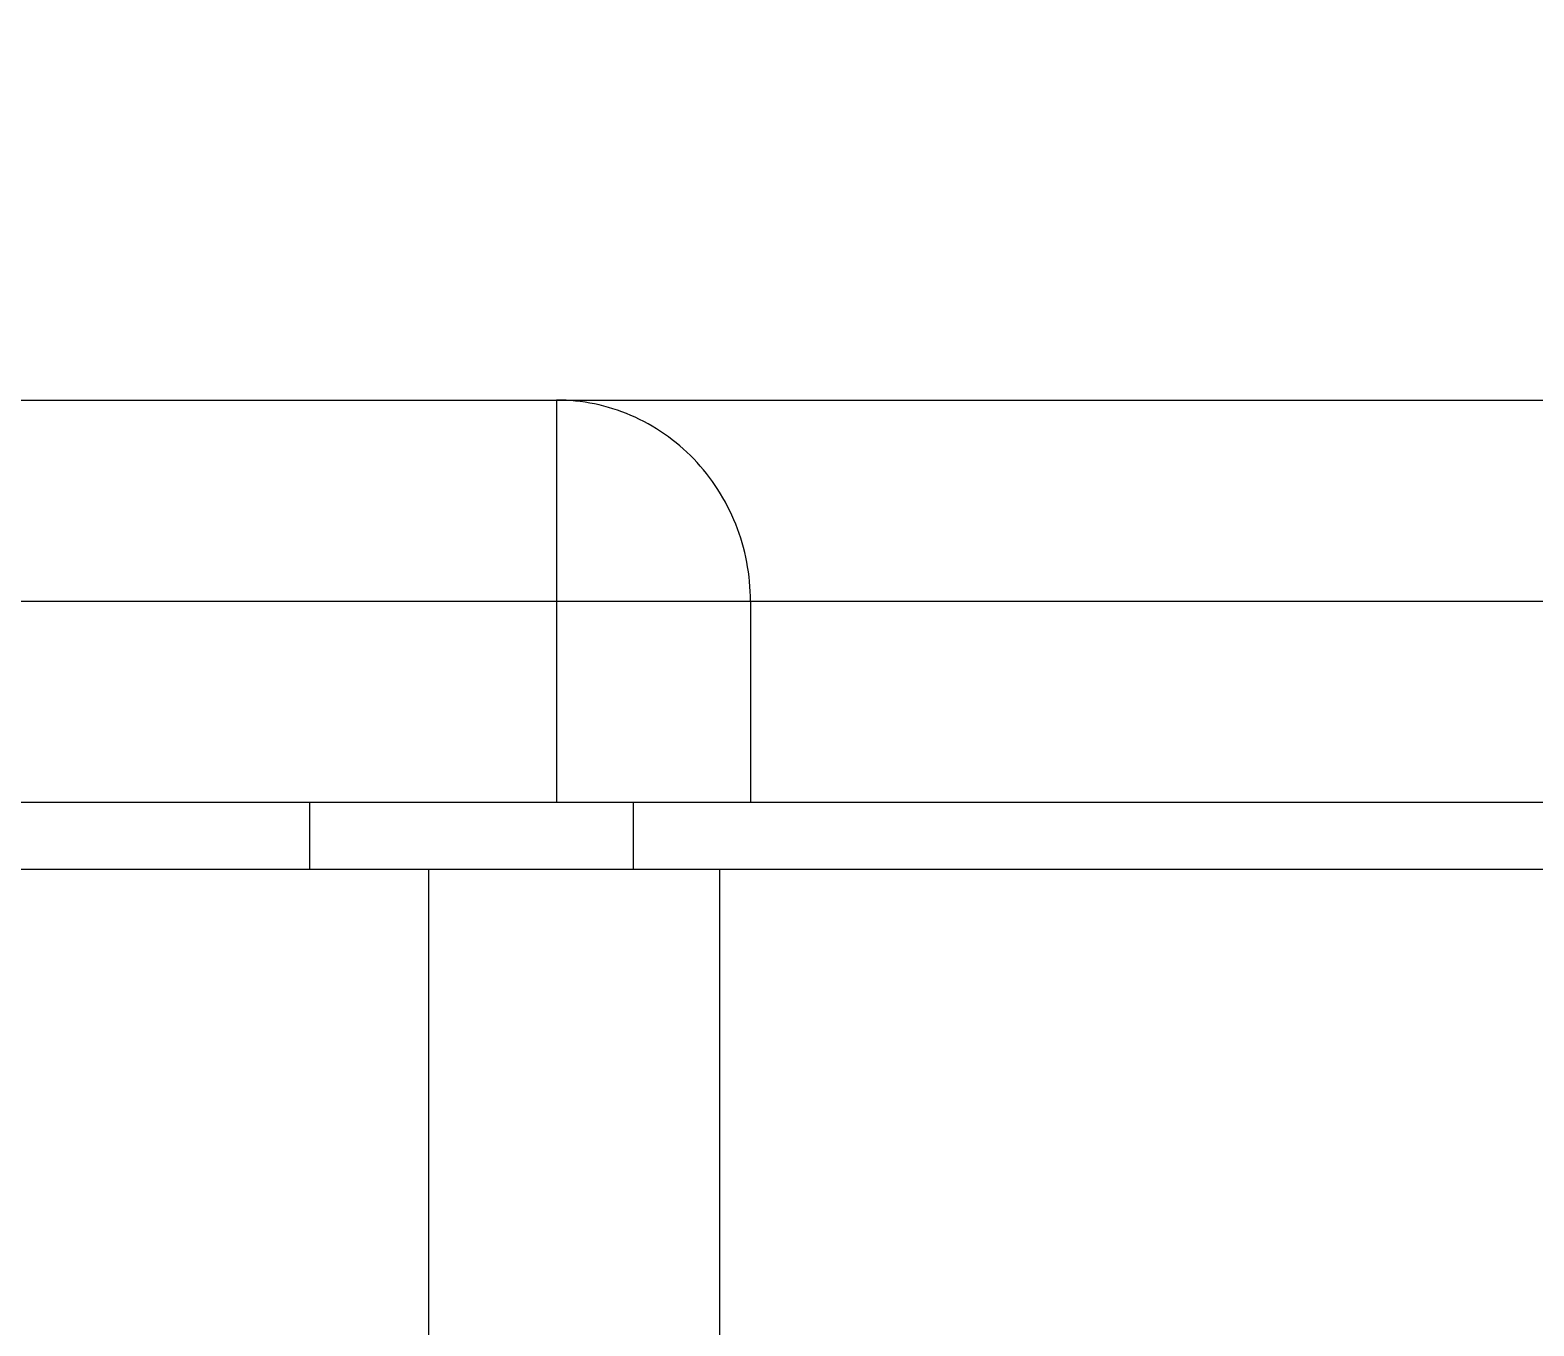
# Model space of a CAD drawing. Header units: millimetres. Extents: x 1177 to 4147, y 93 to 2194.
# Drawn here: x 2885.24 to 2907.68, y 1908.08 to 1927.41 of the extents above; entities that cross this region are included whole.
import ezdxf

# ---------------------------------------------------------------- set-up
doc = ezdxf.new("R2010")
doc.units = ezdxf.units.MM
doc.header["$LTSCALE"] = 0.1
doc.layers.get('0').update_dxf_attribs({"lineweight": 13})
doc.layers.get('Defpoints').update_dxf_attribs({"lineweight": 9})
doc.layers.add('标注', color=251, linetype='Continuous', lineweight=9)
doc.styles.get("Standard").update_dxf_attribs({"font": 'arial.ttf'})
doc.dimstyles.new('STANDARD 10', dxfattribs={"dimscale": 10, "dimtxt": 2.5, "dimasz": 1.5, "dimexe": 0.5, "dimexo": 0.5, "dimgap": 0.5, "dimtad": 1, "dimtoh": 1, "dimdec": 1, "dimzin": 9, "dimdsep": 46, "dimtxsty": 'Standard', "dimcen": 0, "dimclrd": 256, "dimclre": 256, "dimclrt": 256, "dimadec": 0, "dimazin": 0, "dimtp": 0.01, "dimtm": 0.01, "dimtfac": 1, "dimtdec": 1, "dimtofl": 0, "dimtmove": 0, "dimatfit": 3, "dimfxl": 1, "dimtolj": 1, "dimtzin": 4, "dimlwd": -1, "dimlwe": -1, "dimarcsym": 0})

# ---------------------------------------------------------------- blocks, each defined once
blk = doc.blocks.new('*D21')
at = {"layer": 'Defpoints', "color": 0, "transparency": 16777216}
for p in [(2924.81, 2011.728), (2404.81, 1918.895), (2924.81, 1915.895)]:
    blk.add_point(p, dxfattribs=at)
at = {"layer": '标注', "transparency": 16777216}
for p, q in [((2404.81, 1923.895), (2404.81, 2016.728)), ((2924.81, 1920.895), (2924.81, 2016.728)), ((2419.81, 2011.728), (2909.81, 2011.728))]:
    blk.add_line(p, q, dxfattribs=at)
for points in [[(2419.81, 2014.228), (2419.81, 2009.228), (2404.81, 2011.728)], [(2909.81, 2014.228), (2909.81, 2009.228), (2924.81, 2011.728)]]:
    blk.add_solid(points, dxfattribs=at)
at = {"layer": '标注', "transparency": 16777216, "insert": (2664.81, 2029.492), "char_height": 25, "attachment_point": 5}
blk.add_mtext('\\A1;520', dxfattribs=at)

msp = doc.modelspace()

# ---------------------------------------------------------------- linework, layer by layer
for p, q in [((2407.81, 1921.895), (2921.81, 1921.895)), ((2893.097, 1921.895), (2893.097, 1915.895)), ((2493.81, 1918.895), (2924.81, 1918.895)), ((2895.989, 1918.895), (2895.989, 1915.895)), ((2867.81, 1915.895), (2924.81, 1915.895)), ((2889.416, 1914.895), (2889.416, 1915.895)), ((2894.243, 1914.895), (2894.243, 1915.895)), ((2871.31, 1914.895), (2923.809, 1914.895)), ((2891.191, 1907.693), (2891.191, 1914.895)), ((2895.532, 1905.314), (2895.532, 1914.895))]:
    msp.add_line(p, q)
msp.add_open_spline([(2895.989, 1918.895), (2895.989, 1919.284), (2895.841, 1920.068), (2895.201, 1921.065), (2894.24, 1921.737), (2893.474, 1921.895), (2893.097, 1921.895)], degree=3, knots=[0, 0, 0, 0, 0.254194, 0.505968, 0.75424, 1, 1, 1, 1])

# ---------------------------------------------------------------- dimensions: what is measured, and where the dimension line sits
at = {"layer": '标注'}
dim = msp.add_linear_dim(base=(2924.81, 2011.728), p1=(2404.81, 1918.895), p2=(2924.81, 1915.895), dimstyle='STANDARD 10', dxfattribs=at)
dim.commit()
dim.dimension.update_dxf_attribs({"geometry": '*D21', "text_midpoint": (2664.81, 2029.492)})

doc.saveas('drawing.dxf')
